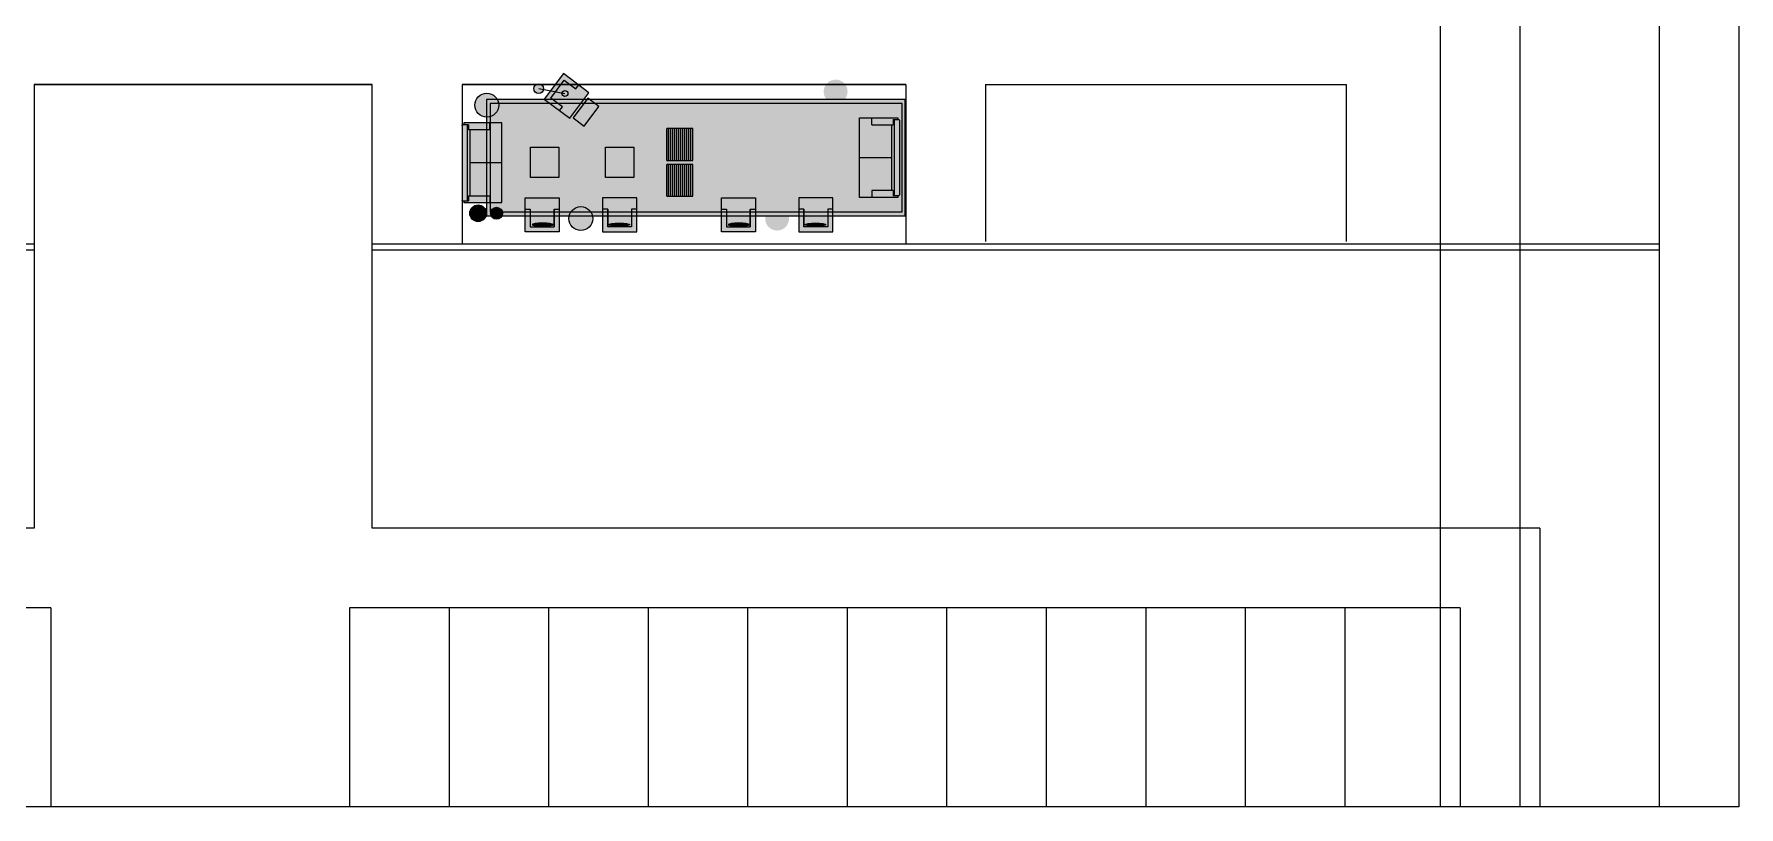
# Model space of a CAD drawing. Header units: inches. Extents: x -55 to 600, y -103 to 167.
# Drawn here: x 299.16 to 341.98, y -25.63 to -6.22 of the extents above; entities that cross this region are included whole.
import ezdxf

# ---------------------------------------------------------------- set-up
doc = ezdxf.new("R2010")
doc.units = ezdxf.units.IN
doc.header["$MEASUREMENT"] = 0
for name, color, linetype in [('AI-Hatch mob', 254, 'Continuous'), ('AI-Mob', 2, 'Continuous'), ('AI-Produção', 1, 'Continuous')]:
    doc.layers.add(name, color=color, linetype=linetype)

# ---------------------------------------------------------------- blocks, each defined once
blk = doc.blocks.new('POL85X85')
at = {"layer": 'AI-Hatch mob'}
blk.add_hatch(color=254, dxfattribs=at).paths.add_polyline_path([(0, -0.855), (-0.855, -0.855), (-0.855, 0), (0, 0)])
h = blk.add_hatch(color=31, dxfattribs=at)
edge = h.paths.add_edge_path()
edge.add_ellipse((-0.438, -0.183), major_axis=(0.263, 0), ratio=0.157895, start_angle=-180, end_angle=180, ccw=False)
at = {"layer": 'AI-Mob'}
blk.add_line((-0.728, -0.57), (-0.728, -0.127), dxfattribs=at)
for points in [[(-0.728, -0.127), (-0.728, -0.57), (-0.855, -0.57), (-0.855, 0), (-0.728, 0)], [(-0.728, 0), (-0.127, 0)], [(-0.127, 0), (0, 0), (0, -0.57), (-0.127, -0.57), (-0.127, -0.127)], [(-0.127, -0.127), (-0.728, -0.127)]]:
    blk.add_lwpolyline(points, dxfattribs=at)
blk.add_lwpolyline([(0, -0.855), (-0.855, -0.855), (-0.855, 0), (0, 0)], close=True, dxfattribs=at)
at = {"layer": 'AI-Mob', "extrusion": (0, 0, -1)}
blk.add_ellipse((-0.438, -0.183), major_axis=(0.263, 0), ratio=0.157895, start_param=-1.570796, end_param=4.712389, dxfattribs=at)
blk = doc.blocks.new('SOF200X100')
at = {"layer": 'AI-Hatch mob'}
for color, points in [(31, [(0.13, 0.957), (0.017, 0.957, 0.414214), (0, 0.939), (0, -0.939, 0.414214), (0.017, -0.957), (0.13, -0.957)]), (31, [(0.696, 1), (0.043, 1), (0.043, 0.957), (0.157, 0.957), (0.157, 0.826), (0.696, 0.826)]), (31, [(0.196, 0.826), (0.157, 0.826), (0.157, 0.957), (0.13, 0.957), (0.13, -0.957), (0.157, -0.957), (0.157, -0.826), (0.196, -0.826)]), (254, [(1, 0.826), (1, 1), (0.696, 1), (0.696, 0.826), (0.196, 0.826), (0.196, 0), (1, 0)]), (254, [(1, 0), (0.196, 0), (0.196, -0.826), (0.696, -0.826), (0.696, -1), (1, -1), (1, -0.826)]), (31, [(0.696, -0.826), (0.157, -0.826), (0.157, -0.957), (0.043, -0.957), (0.043, -1), (0.696, -1)])]:
    blk.add_hatch(color=color, dxfattribs=at).paths.add_polyline_path(points)
for p, q in [((0, -0.939), (0, 0.939)), ((0.017, 0.957), (0.157, 0.957)), ((0.043, 0.957), (0.043, 1)), ((0.043, 1), (1, 1)), ((0.13, -0.957), (0.13, 0.957)), ((0.157, 0.826), (0.157, 0.957)), ((0.696, 0.826), (0.696, 1)), ((1, 1), (1, 0.826)), ((0.157, 0.826), (0.696, 0.826)), ((0.196, -0.826), (0.196, 0.826)), ((1, 0.826), (1, -0.826)), ((1, 0), (0.196, 0)), ((0.157, -0.957), (0.157, -0.826)), ((0.696, -0.826), (0.157, -0.826)), ((0.696, -0.826), (0.696, -1)), ((1, -0.826), (1, -1)), ((0.157, -0.957), (0.017, -0.957)), ((0.043, -1), (0.043, -0.957)), ((1, -1), (0.043, -1))]:
    blk.add_line(p, q)
for centre, start, end in [((0.017, 0.939), 90, 180), ((0.017, -0.939), 180, 270)]:
    blk.add_arc(centre, 0.0174, start, end)
blk = doc.blocks.new('POLT-80-PUF1')
at = {"layer": 'AI-Hatch mob'}
for points in [[(0.362, -0.316), (0.44, -0.225), (0.169, 0.011), (0.538, 0.433), (0.809, 0.196), (0.888, 0.287), (0.526, 0.603), (0, 0)], [(0.362, -0.316), (0.44, -0.225), (0.169, 0.011), (0.538, 0.433), (0.809, 0.196), (0.888, 0.287), (0.526, 0.603), (0, 0)], [(0.526, 0.603), (0.888, 0.287), (0.809, 0.196), (0.538, 0.433), (0.169, 0.011), (0.44, -0.225), (0.362, -0.316), (0, 0)]]:
    blk.add_hatch(color=31, dxfattribs=at).paths.add_polyline_path(points)
at = {"layer": 'AI-Hatch mob', "ltscale": 20, "true_color": 0xe1d8b7}
blk.add_hatch(color=254, dxfattribs=at).paths.add_polyline_path([(1.129, 0.076), (0.888, 0.287), (0.809, 0.196), (0.538, 0.433), (0.169, 0.011), (0.44, -0.225), (0.362, -0.316), (0.603, -0.526)])
at = {"layer": 'AI-Hatch mob', "true_color": 0xe1d8b7}
h = blk.add_hatch(color=254, dxfattribs=at)
h.dxf.hatch_style = 1
h.paths.add_polyline_path([(1.355, -0.285), (1.092, -0.056), (0.687, -0.52), (0.95, -0.75)])
for points in [[(0.603, -0.526), (1.129, 0.076), (0.526, 0.603), (0, 0)], [(0.687, -0.52), (0.95, -0.75), (1.355, -0.285), (1.092, -0.056)]]:
    blk.add_lwpolyline(points, close=True)
blk.add_lwpolyline([(0.362, -0.316), (0.44, -0.225), (0.169, 0.011), (0.538, 0.433), (0.809, 0.196), (0.888, 0.287)])
blk = doc.blocks.new('LumináriaMesa3')
at = {"layer": 'AI-Hatch mob'}
h = blk.add_hatch(color=255, dxfattribs=at)
h.paths.add_polyline_path([(-0.004, -0.1, 1), (0.004, 0.1, 1)])
h.paths.add_polyline_path([(-0.316, -0.503, 1), (-0.311, -0.383, 1)])
blk.add_line((0, 0), (-0.314, -0.443))
for centre, radius in [((0, 0), 0.1), ((-0.314, -0.443), 0.06)]:
    blk.add_circle(centre, radius)

msp = doc.modelspace()

# ---------------------------------------------------------------- hatches: boundary and pattern name
at = {"true_color": 0xf8f6e8}
msp.add_hatch(color=7, dxfattribs=at).paths.add_polyline_path([(310.615, -7.958), (320.964, -7.958), (320.964, -10.685), (310.615, -10.685)])
at = {"layer": 'AI-Hatch mob', "true_color": 0xab9e6e}
h = msp.add_hatch(color=33, dxfattribs=at)
edge = h.paths.add_edge_path()
edge.add_arc((310.526, -8.004), 0.3, 0, 360)
msp.add_hatch(color=33, dxfattribs=at).paths.add_polyline_path([(319.589, -7.663, 1), (318.989, -7.663, 1)])
at = {"layer": 'AI-Hatch mob', "true_color": 0xede8c4}
h = msp.add_hatch(color=254, dxfattribs=at)
h.paths.add_polyline_path([(310.515, -10.785), (321.036, -10.785), (321.036, -7.858), (310.515, -7.858)])
h.paths.add_polyline_path([(310.615, -10.685), (320.964, -10.685), (320.964, -7.958), (310.615, -7.958)], flags=16)
at = {"layer": 'AI-Hatch mob', "ltscale": 3, "true_color": 0xd6bf91}
for points in [[(315.051, -9.392), (315.701, -9.392), (315.701, -8.592), (315.051, -8.592)], [(315.051, -10.292), (315.701, -10.292), (315.701, -9.492), (315.051, -9.492)]]:
    msp.add_hatch(color=31, dxfattribs=at).paths.add_polyline_path(points)
at = {"layer": 'AI-Hatch mob', "ltscale": 3, "true_color": 0xede8c4}
h = msp.add_hatch(dxfattribs=at)
h.set_pattern_fill('_USER', color=254, scale=0.05, angle=90, style=0, pattern_type=0)
h.set_pattern_definition([(90, (315.05139, -7.44512), (-0.05, 0), [])])
h.paths.add_polyline_path([(315.051, -9.392), (315.701, -9.392), (315.701, -8.592), (315.051, -8.592)])
at = {"layer": 'AI-Hatch mob', "true_color": 0xd3bf96}
for points in [[(311.625, -9.062), (312.339, -9.062), (312.339, -9.821), (311.625, -9.821)], [(313.506, -9.062), (314.22, -9.062), (314.22, -9.821), (313.506, -9.821)], [(316.483, -9.062), (317.197, -9.062), (317.197, -9.821), (316.483, -9.821)], [(318.364, -9.062), (319.078, -9.062), (319.078, -9.821), (318.364, -9.821)]]:
    msp.add_hatch(color=9, dxfattribs=at).paths.add_polyline_path(points)
at = {"layer": 'AI-Hatch mob', "ltscale": 3, "true_color": 0xede8c4}
h = msp.add_hatch(dxfattribs=at)
h.set_pattern_fill('_USER', color=254, scale=0.05, angle=90, style=0, pattern_type=0)
h.set_pattern_definition([(90, (315.05139, -6.54512), (-0.05, 0), [])])
h.paths.add_polyline_path([(315.051, -10.292), (315.701, -10.292), (315.701, -9.492), (315.051, -9.492)])
at = {"layer": 'AI-Hatch mob', "true_color": 0xab9e6e}
h = msp.add_hatch(color=33, dxfattribs=at)
edge = h.paths.add_edge_path()
edge.add_arc((310.307, -10.719), 0.21, 0, 360)
h = msp.add_hatch(color=33, dxfattribs=at)
edge = h.paths.add_edge_path()
edge.add_arc((310.771, -10.719), 0.15, 0, 360)
h = msp.add_hatch(color=33, dxfattribs=at)
edge = h.paths.add_edge_path()
edge.add_arc((312.89, -10.853), 0.3, 0, 360)
h = msp.add_hatch(color=33, dxfattribs=at)
edge = h.paths.add_edge_path()
edge.add_arc((317.819, -10.853), 0.3, 0, 360)

# ---------------------------------------------------------------- linework, layer by layer
for p, q in [((334.478, 18.371), (334.478, -25.629)), ((336.478, 18.371), (336.478, -25.629)), ((339.978, 18.371), (339.978, -25.629)), ((341.978, 18.371), (341.978, -25.629)), ((299.155, -7.488), (307.651, -7.488)), ((299.155, -7.488), (299.155, -11.488)), ((309.906, -7.488), (321.056, -7.488)), ((321.056, -7.488), (321.056, -11.488)), ((323.056, -7.488), (323.056, -11.427)), ((323.056, -7.488), (332.111, -7.488)), ((332.111, -7.488), (332.111, -11.427)), ((276.978, -11.488), (299.155, -11.488)), ((299.155, -11.488), (299.155, -18.629)), ((307.651, -18.629), (307.651, -11.488)), ((307.651, -11.488), (339.978, -11.488)), ((276.828, -11.638), (299.155, -11.638)), ((307.651, -11.638), (339.978, -11.638)), ((299.155, -18.629), (270.078, -18.629)), ((336.978, -18.629), (307.651, -18.629)), ((336.978, -18.629), (336.978, -25.629)), ((299.578, -20.629), (272.078, -20.629)), ((299.578, -20.629), (299.578, -25.629)), ((334.978, -20.629), (307.078, -20.629)), ((307.078, -20.629), (307.078, -25.629)), ((309.578, -20.629), (309.578, -25.629)), ((309.578, -20.629), (309.578, -25.629)), ((312.078, -20.629), (312.078, -25.629)), ((314.578, -20.629), (314.578, -25.629)), ((317.078, -20.629), (317.078, -25.629)), ((319.578, -20.629), (319.578, -25.629)), ((322.078, -20.629), (322.078, -25.629)), ((324.578, -20.629), (324.578, -25.629)), ((327.078, -20.629), (327.078, -25.629)), ((329.578, -20.629), (329.578, -25.629)), ((332.078, -20.629), (332.078, -25.629)), ((334.978, -20.629), (334.978, -25.629)), ((341.978, -25.629), (266.978, -25.629))]:
    msp.add_line(p, q)
for points in [[(307.651, -7.488), (299.155, -7.488)], [(307.651, -7.488), (299.155, -7.488)], [(307.651, -11.488), (307.651, -7.488)], [(309.906, -7.488), (309.906, -11.488)], [(321.056, -7.488), (309.906, -7.488)], [(321.056, -7.488), (309.906, -7.488)]]:
    msp.add_lwpolyline(points)
at = {"layer": 'AI-Mob'}
for p, q in [((311.625, -9.821), (311.625, -9.062)), ((311.625, -9.062), (312.339, -9.062)), ((312.339, -9.062), (312.339, -9.821)), ((313.506, -9.821), (313.506, -9.062)), ((313.506, -9.062), (314.22, -9.062)), ((314.22, -9.062), (314.22, -9.821)), ((312.339, -9.821), (311.625, -9.821)), ((314.22, -9.821), (313.506, -9.821))]:
    msp.add_line(p, q, dxfattribs=at)
for points in [[(315.051, -9.392), (315.701, -9.392), (315.701, -8.592), (315.051, -8.592)], [(315.051, -10.292), (315.701, -10.292), (315.701, -9.492), (315.051, -9.492)]]:
    msp.add_lwpolyline(points, close=True, dxfattribs=at)
for centre, radius in [((310.526, -8.004), 0.3), ((310.307, -10.719), 0.21), ((310.771, -10.719), 0.15), ((312.89, -10.853), 0.3)]:
    msp.add_circle(centre, radius, dxfattribs=at)
at = {"layer": 'AI-Produção'}
for points in [[(310.515, -10.785), (321.036, -10.785), (321.036, -7.858), (310.515, -7.858)], [(310.615, -10.685), (320.964, -10.685), (320.964, -7.958), (310.615, -7.958)]]:
    msp.add_lwpolyline(points, close=True, dxfattribs=at)

# ---------------------------------------------------------------- block references
at = {"layer": 'AI-Mob', "xscale": 1.235520000000025, "yscale": 1.235520000000025, "zscale": 1.235520000000025, "rotation": 114.8637848880521}
msp.add_blockref('LumináriaMesa3', (311.83, -7.589), dxfattribs=at)
at = {"layer": 'AI-Mob'}
for name, p, rotation in [('POLT-80-PUF1', (311.97, -7.852), 4.294904222449951), ('SOF200X100', (320.891, -9.321), 180), ('POL85X85', (311.489, -11.188), 180), ('POL85X85', (316.418, -11.188), 180)]:
    msp.add_blockref(name, p, dxfattribs=dict(at, rotation=rotation))
at = {"layer": 'AI-Mob', "xscale": -1, "rotation": 180}
for name, p in [('SOF200X100', (309.906, -9.451)), ('POL85X85', (314.292, -11.188)), ('POL85X85', (319.221, -11.188))]:
    msp.add_blockref(name, p, dxfattribs=at)

doc.saveas('drawing.dxf')
